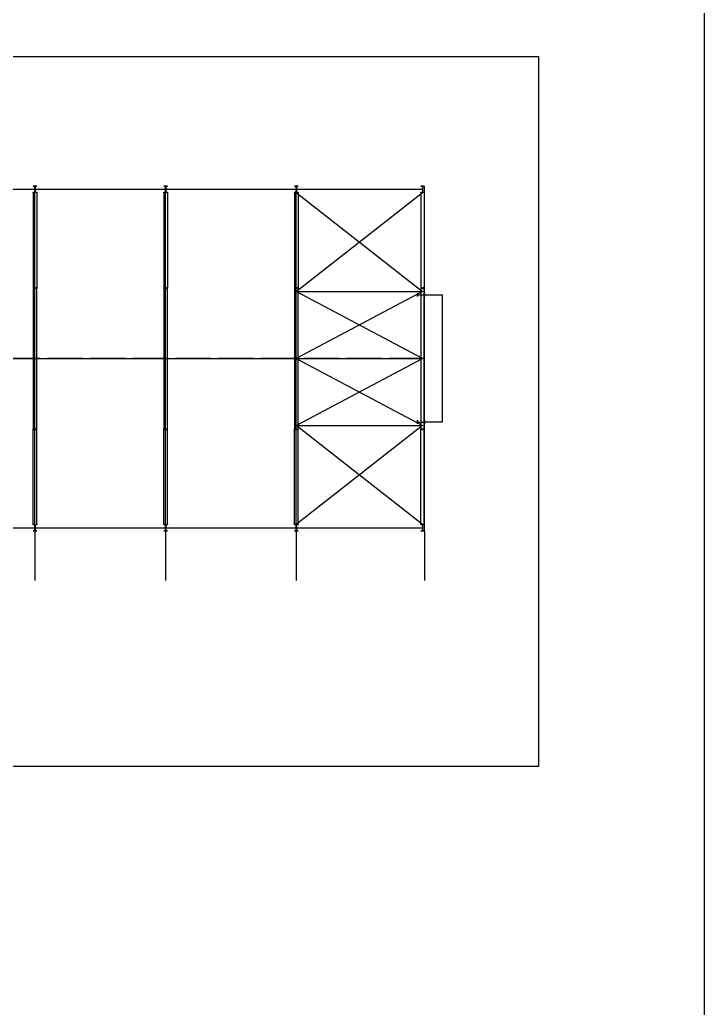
# Model space of a CAD drawing. Extents: x 810015 to 1451442, y -271755 to 145013.
# Drawn here: x 1198864 to 1237633, y -6507 to 49451 of the extents above; entities that cross this region are included whole.
import ezdxf

# ---------------------------------------------------------------- set-up
doc = ezdxf.new("R2010")
doc.units = 0
doc.header["$LTSCALE"] = 1000
doc.header["$MEASUREMENT"] = 0
doc.linetypes.add('DOTE', pattern=[2.42, 2, -0.2, 0.02, -0.2])
doc.layers.add('AXIS', color=3, linetype='Continuous')
doc.layers.add('DOTE', color=1, linetype='Continuous')

msp = doc.modelspace()

# ---------------------------------------------------------------- linework, layer by layer
for p, q in [((1237632.9, 145013.1), (1237632.9, -271755.3)), ((1237632.9, 145013.1), (1237632.9, -271755.3)), ((1237632.9, 93013.1), (1237632.9, -267755.3)), ((1237632.9, 93013.1), (1237632.9, -191755.3)), ((1199626.1, 40026.9), (1199626.1, 40036.9)), ((1199626.1, 40036.9), (1199726.1, 40036.9)), ((1199826.1, 40026.9), (1199626.1, 40026.9)), ((1199723.1, 40026.9), (1199723.1, 39686.9)), ((1199726.1, 40036.9), (1199826.1, 40036.9)), ((1199729.1, 40026.9), (1199729.1, 39686.9)), ((1199826.1, 40036.9), (1199826.1, 40026.9)), ((1207026.1, 40026.9), (1207026.1, 40036.9)), ((1207026.1, 40036.9), (1207126.1, 40036.9)), ((1207226.1, 40026.9), (1207026.1, 40026.9)), ((1207123.1, 40026.9), (1207123.1, 39686.9)), ((1207126.1, 40036.9), (1207226.1, 40036.9)), ((1207129.1, 40026.9), (1207129.1, 39686.9)), ((1207226.1, 40036.9), (1207226.1, 40026.9)), ((1214426.1, 40026.9), (1214426.1, 40036.9)), ((1214426.1, 40036.9), (1214526.1, 40036.9)), ((1214626.1, 40026.9), (1214426.1, 40026.9)), ((1214523.1, 40026.9), (1214523.1, 39686.9)), ((1214526.1, 40036.9), (1214626.1, 40036.9)), ((1214529.1, 40026.9), (1214529.1, 39686.9)), ((1214626.1, 40036.9), (1214626.1, 40026.9)), ((1221576.1, 40026.9), (1221576.1, 40036.9)), ((1221576.1, 40036.9), (1221676.1, 40036.9)), ((1221776.1, 40026.9), (1221576.1, 40026.9)), ((1221673.1, 40026.9), (1221673.1, 39686.9)), ((1221676.1, 40036.9), (1221776.1, 40036.9)), ((1221679.1, 40026.9), (1221679.1, 39686.9)), ((1221776.1, 40036.9), (1221776.1, 40026.9)), ((1199626.1, 39676.9), (1199626.1, 39686.9)), ((1199626.1, 39686.9), (1199726.1, 39686.9)), ((1199826.1, 39676.9), (1199626.1, 39676.9)), ((1199726.1, 39686.9), (1199826.1, 39686.9)), ((1199826.1, 39686.9), (1199826.1, 39676.9)), ((1207026.1, 39676.9), (1207026.1, 39686.9)), ((1207026.1, 39686.9), (1207126.1, 39686.9)), ((1207226.1, 39676.9), (1207026.1, 39676.9)), ((1207126.1, 39686.9), (1207226.1, 39686.9)), ((1207226.1, 39686.9), (1207226.1, 39676.9)), ((1214426.1, 39676.9), (1214426.1, 39686.9)), ((1214426.1, 39686.9), (1214526.1, 39686.9)), ((1214626.1, 39676.9), (1214426.1, 39676.9)), ((1214526.1, 39686.9), (1214626.1, 39686.9)), ((1214626.1, 39686.9), (1214626.1, 39676.9)), ((1221576.1, 39676.9), (1221576.1, 39686.9)), ((1221576.1, 39686.9), (1221676.1, 39686.9)), ((1221776.1, 39676.9), (1221576.1, 39676.9)), ((1221676.1, 39686.9), (1221776.1, 39686.9)), ((1221776.1, 39686.9), (1221776.1, 39676.9)), ((1221386.1, 33876.9), (1221386.1, 33976.9)), ((1221386.1, 33976.9), (1221394.1, 33976.9)), ((1221386.1, 33776.9), (1221386.1, 33876.9)), ((1221394.1, 33776.9), (1221386.1, 33776.9)), ((1221394.1, 33976.9), (1221394.1, 33776.9)), ((1221394.1, 33879.9), (1221778.1, 33879.9)), ((1221394.1, 33876.9), (1221786.1, 33876.9)), ((1221394.1, 33873.9), (1221778.1, 33873.9)), ((1221778.1, 33776.9), (1221778.1, 33976.9)), ((1221778.1, 33976.9), (1221786.1, 33976.9)), ((1221786.1, 33776.9), (1221778.1, 33776.9)), ((1221786.1, 33976.9), (1221786.1, 33876.9)), ((1221786.1, 33876.9), (1221786.1, 33776.9)), ((1221786.1, 33876.9), (1222786.1, 33876.9)), ((1222786.1, 33876.9), (1222786.1, 26676.9)), ((1221386.1, 26676.9), (1221386.1, 26776.9)), ((1221386.1, 26776.9), (1221394.1, 26776.9)), ((1221386.1, 26576.9), (1221386.1, 26676.9)), ((1221394.1, 26576.9), (1221386.1, 26576.9)), ((1221394.1, 26776.9), (1221394.1, 26576.9)), ((1221394.1, 26679.9), (1221778.1, 26679.9)), ((1221394.1, 26676.9), (1221786.1, 26676.9)), ((1221394.1, 26673.9), (1221778.1, 26673.9)), ((1221778.1, 26576.9), (1221778.1, 26776.9)), ((1221778.1, 26776.9), (1221786.1, 26776.9)), ((1221786.1, 26576.9), (1221778.1, 26576.9)), ((1221786.1, 26776.9), (1221786.1, 26676.9)), ((1221786.1, 26676.9), (1221786.1, 26576.9)), ((1222786.1, 26676.9), (1221786.1, 26676.9)), ((1199626.1, 20866.9), (1199626.1, 20876.9)), ((1199626.1, 20876.9), (1199726.1, 20876.9)), ((1199826.1, 20866.9), (1199626.1, 20866.9)), ((1199723.1, 20866.9), (1199723.1, 20526.9)), ((1199726.1, 20876.9), (1199826.1, 20876.9)), ((1199729.1, 20866.9), (1199729.1, 20526.9)), ((1199826.1, 20876.9), (1199826.1, 20866.9)), ((1207026.1, 20866.9), (1207026.1, 20876.9)), ((1207026.1, 20876.9), (1207126.1, 20876.9)), ((1207226.1, 20866.9), (1207026.1, 20866.9)), ((1207123.1, 20866.9), (1207123.1, 20526.9)), ((1207126.1, 20876.9), (1207226.1, 20876.9)), ((1207129.1, 20866.9), (1207129.1, 20526.9)), ((1207226.1, 20876.9), (1207226.1, 20866.9)), ((1214426.1, 20866.9), (1214426.1, 20876.9)), ((1214426.1, 20876.9), (1214526.1, 20876.9)), ((1214626.1, 20866.9), (1214426.1, 20866.9)), ((1214523.1, 20866.9), (1214523.1, 20526.9)), ((1214526.1, 20876.9), (1214626.1, 20876.9)), ((1214529.1, 20866.9), (1214529.1, 20526.9)), ((1214626.1, 20876.9), (1214626.1, 20866.9)), ((1221576.1, 20866.9), (1221576.1, 20876.9)), ((1221576.1, 20876.9), (1221676.1, 20876.9)), ((1221776.1, 20866.9), (1221576.1, 20866.9)), ((1221673.1, 20866.9), (1221673.1, 20526.9)), ((1221676.1, 20876.9), (1221776.1, 20876.9)), ((1221679.1, 20866.9), (1221679.1, 20526.9)), ((1221776.1, 20876.9), (1221776.1, 20866.9)), ((1199626.1, 20516.9), (1199626.1, 20526.9)), ((1199626.1, 20526.9), (1199726.1, 20526.9)), ((1199826.1, 20516.9), (1199626.1, 20516.9)), ((1199726.1, 20526.9), (1199826.1, 20526.9)), ((1199826.1, 20526.9), (1199826.1, 20516.9)), ((1207026.1, 20516.9), (1207026.1, 20526.9)), ((1207026.1, 20526.9), (1207126.1, 20526.9)), ((1207226.1, 20516.9), (1207026.1, 20516.9)), ((1207126.1, 20526.9), (1207226.1, 20526.9)), ((1207226.1, 20526.9), (1207226.1, 20516.9)), ((1214426.1, 20516.9), (1214426.1, 20526.9)), ((1214426.1, 20526.9), (1214526.1, 20526.9)), ((1214626.1, 20516.9), (1214426.1, 20516.9)), ((1214526.1, 20526.9), (1214626.1, 20526.9)), ((1214626.1, 20526.9), (1214626.1, 20516.9)), ((1221576.1, 20516.9), (1221576.1, 20526.9)), ((1221576.1, 20526.9), (1221676.1, 20526.9)), ((1221776.1, 20516.9), (1221576.1, 20516.9)), ((1221676.1, 20526.9), (1221776.1, 20526.9)), ((1221776.1, 20526.9), (1221776.1, 20516.9))]:
    msp.add_line(p, q)
at = {"color": 2}
for p, q in [((1170373.1, 39861.9), (1221673.1, 39861.9)), ((1199626.1, 34296.9), (1199826.1, 34296.9)), ((1199626.1, 34296.9), (1199626.1, 34256.9)), ((1199626.1, 34276.9), (1199826.1, 34276.9)), ((1199626.1, 34256.9), (1199826.1, 34256.9)), ((1199826.1, 34296.9), (1199826.1, 34256.9)), ((1207026.1, 34296.9), (1207226.1, 34296.9)), ((1207026.1, 34296.9), (1207026.1, 34256.9)), ((1207026.1, 34276.9), (1207226.1, 34276.9)), ((1207026.1, 34256.9), (1207226.1, 34256.9)), ((1207226.1, 34296.9), (1207226.1, 34256.9)), ((1214426.1, 34296.9), (1214626.1, 34296.9)), ((1214426.1, 34296.9), (1214426.1, 34256.9)), ((1214426.1, 34276.9), (1214626.1, 34276.9)), ((1214426.1, 34256.9), (1214626.1, 34256.9)), ((1214626.1, 34296.9), (1214626.1, 34256.9)), ((1221576.1, 34296.9), (1221776.1, 34296.9)), ((1221576.1, 34296.9), (1221576.1, 34256.9)), ((1221576.1, 34276.9), (1221776.1, 34276.9)), ((1221576.1, 34256.9), (1221776.1, 34256.9)), ((1221776.1, 34296.9), (1221776.1, 34256.9)), ((1214416.1, 34076.9), (1221676.1, 34076.9)), ((1170476.1, 30276.9), (1221576.1, 30276.9)), ((1214416.1, 26476.9), (1221676.1, 26476.9)), ((1199626.1, 26296.9), (1199826.1, 26296.9)), ((1199626.1, 26256.9), (1199626.1, 26296.9)), ((1199626.1, 26276.9), (1199826.1, 26276.9)), ((1199626.1, 26256.9), (1199826.1, 26256.9)), ((1199826.1, 26256.9), (1199826.1, 26296.9)), ((1207026.1, 26296.9), (1207226.1, 26296.9)), ((1207026.1, 26256.9), (1207026.1, 26296.9)), ((1207026.1, 26276.9), (1207226.1, 26276.9)), ((1207026.1, 26256.9), (1207226.1, 26256.9)), ((1207226.1, 26256.9), (1207226.1, 26296.9)), ((1214426.1, 26296.9), (1214626.1, 26296.9)), ((1214426.1, 26256.9), (1214426.1, 26296.9)), ((1214426.1, 26276.9), (1214626.1, 26276.9)), ((1214426.1, 26256.9), (1214626.1, 26256.9)), ((1214626.1, 26256.9), (1214626.1, 26296.9)), ((1221576.1, 26296.9), (1221776.1, 26296.9)), ((1221576.1, 26256.9), (1221576.1, 26296.9)), ((1221576.1, 26276.9), (1221776.1, 26276.9)), ((1221576.1, 26256.9), (1221776.1, 26256.9)), ((1221776.1, 26256.9), (1221776.1, 26296.9)), ((1170379.1, 20696.9), (1221673.1, 20696.9))]:
    msp.add_line(p, q, dxfattribs=at)
at = {"color": 1}
for p, q in [((1199726.1, 40036.9), (1199726.1, 39686.9)), ((1207126.1, 40036.9), (1207126.1, 39686.9)), ((1214526.1, 40036.9), (1214526.1, 39686.9)), ((1221676.1, 40036.9), (1221676.1, 39686.9)), ((1199726.1, 20876.9), (1199726.1, 20526.9)), ((1207126.1, 20876.9), (1207126.1, 20526.9)), ((1214526.1, 20876.9), (1214526.1, 20526.9)), ((1221676.1, 20876.9), (1221676.1, 20526.9))]:
    msp.add_line(p, q, dxfattribs=at)
at = {"color": 4}
for p, q in [((1199626.1, 39676.9), (1199626.1, 34296.9)), ((1199826.1, 39676.9), (1199826.1, 34296.9)), ((1207026.1, 39676.9), (1207026.1, 34296.9)), ((1207226.1, 39676.9), (1207226.1, 34296.9)), ((1214426.1, 39676.9), (1214426.1, 34296.9)), ((1214626.1, 39676.9), (1214626.1, 34296.9)), ((1221576.1, 39676.9), (1221576.1, 34296.9)), ((1221776.1, 39676.9), (1221776.1, 34296.9)), ((1199626.1, 34256.9), (1199626.1, 26296.9)), ((1199826.1, 26296.9), (1199826.1, 34256.9)), ((1207026.1, 34256.9), (1207026.1, 26296.9)), ((1207226.1, 26296.9), (1207226.1, 34256.9)), ((1214426.1, 34256.9), (1214426.1, 26296.9)), ((1214626.1, 26296.9), (1214626.1, 34256.9)), ((1221576.1, 34256.9), (1221576.1, 26296.9)), ((1221776.1, 26296.9), (1221776.1, 34256.9)), ((1199626.1, 20876.9), (1199626.1, 26256.9)), ((1199826.1, 20876.9), (1199826.1, 26256.9)), ((1207026.1, 20876.9), (1207026.1, 26256.9)), ((1207226.1, 20876.9), (1207226.1, 26256.9)), ((1214426.1, 20876.9), (1214426.1, 26256.9)), ((1214626.1, 20876.9), (1214626.1, 26256.9)), ((1221576.1, 20876.9), (1221576.1, 26256.9)), ((1221776.1, 20876.9), (1221776.1, 26256.9))]:
    msp.add_line(p, q, dxfattribs=at)
at = {"color": 6}
for p, q in [((1214526.1, 39676.9), (1221676.1, 34076.9)), ((1214526.1, 34076.9), (1221676.1, 39676.9)), ((1221676.1, 34076.9), (1214526.1, 30276.9)), ((1221676.1, 30276.9), (1214526.1, 34076.9)), ((1214526.1, 30276.9), (1221676.1, 26476.9)), ((1214526.1, 26476.9), (1221676.1, 30276.9)), ((1221676.1, 26476.9), (1214526.1, 20876.9)), ((1221676.1, 20876.9), (1214526.1, 26476.9))]:
    msp.add_line(p, q, dxfattribs=at)
msp.add_lwpolyline([(1161404, 47376.7), (1228237.6, 47376.7), (1228237.6, 7185.4), (1161404, 7185.4)], close=True)
at = {"layer": 'AXIS'}
for p, q in [((1199726.1, 20516.9), (1199726.1, 17715.7)), ((1207126.1, 20516.9), (1207126.1, 17715.7)), ((1214526.1, 20516.9), (1214526.1, 17715.7)), ((1221786.1, 20516.9), (1221786.1, 17715.7))]:
    msp.add_line(p, q, dxfattribs=at)
at = {"layer": 'DOTE'}
for p, q in [((1199726.1, 20516.9), (1199726.1, 40036.9)), ((1207126.1, 20516.9), (1207126.1, 40036.9)), ((1214526.1, 20516.9), (1214526.1, 40036.9)), ((1221786.1, 20516.9), (1221786.1, 40036.9))]:
    msp.add_line(p, q, dxfattribs=at)
at = {"layer": 'DOTE', "linetype": 'DOTE'}
msp.add_line((1221786.1, 30276.9), (1170266.1, 30276.9), dxfattribs=at)

doc.saveas('drawing.dxf')
